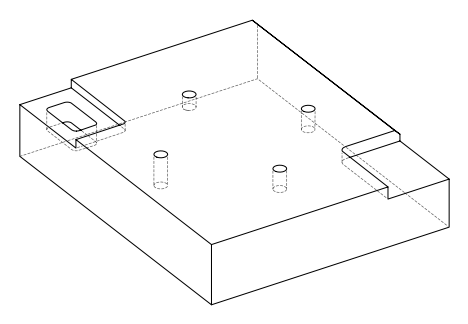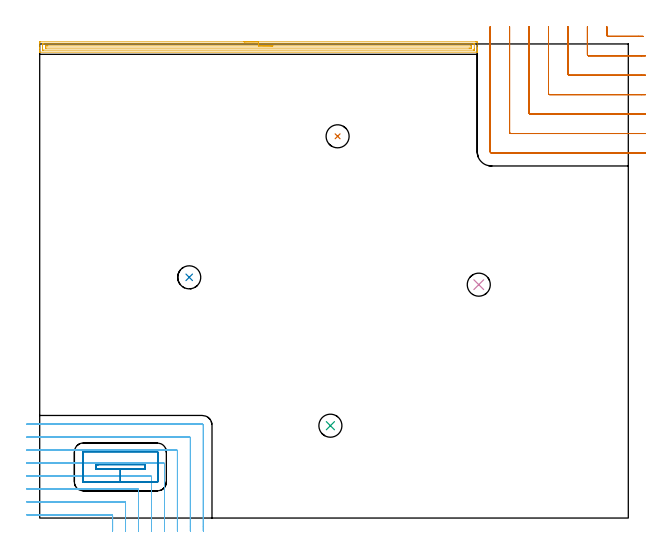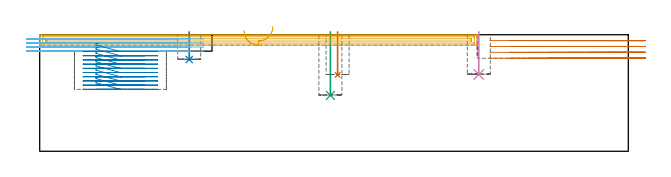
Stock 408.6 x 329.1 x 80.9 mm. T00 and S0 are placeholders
(PLAN: 8 operations, 4 tool changes, 29.9 min)
(1 INDEXABLE_INSERT_DRILL_BLIND_HOLE_FROM_SOLID | STEP1POCKET | NXT0302_003 | 0.12 min | 5560 mm3)
(2 INDEXABLE_INSERT_DRILL_BLIND_HOLE_FROM_SOLID_1 | STEP1POCKET_1 | NXT0302_003 | 0.08 min | 3413 mm3)
(3 INDEXABLE_INSERT_DRILL_BLIND_HOLE_FROM_SOLID_2 | STEP1POCKET_2 | NXT0302_003 | 0.18 min | 8409 mm3)
(4 INDEXABLE_INSERT_DRILL_BLIND_HOLE_FROM_SOLID_3 | STEP1POCKET_3 | NXT0302_003 | 0.12 min | 5500 mm3)
(5 AREA_MILL | FG_CHAMFER_SURFACE | UGT0205_001 | 7.48 min | 7986 mm3)
(6 MILL_CORNER_NOTCH_RECTANGULAR | CORNER_NOTCH_RECTANGULAR | NXT0201_011 | Follow Part, ap 3, ae 75% | 9.36 min | 96969 mm3)
(7 MILL_CORNER_NOTCH_RECTANGULAR_1 | CORNER_NOTCH_RECTANGULAR_1 | UGT0201_100 | Follow Part, ap 4.5, ae 75% | 7.06 min | 144374 mm3)
(8 MILL_RECTANGULAR_POCKET | POCKET_RECTANGULAR_STRAIGHT | NXT0201_011 | Follow Part, ap 3, ae 75% | 5.54 min | 55445 mm3)
(TOOL NXT0302_003 | Index. Insert Drill 16mm [880-D1600L20-05] | D16 PA176 FL80 Z2)
(TOOL UGT0205_001 | Chamfer Mill 20 x 3 x 45 deg. | D20 FL50 Z2)
(TOOL NXT0201_011 | ENDMILL 12mm [2P460-1200-NA 1630] | D12 FL38 Z6)
(TOOL UGT0201_100 | End Mill 18 mm | D18 FL22 Z2)
(OP 1 INDEXABLE_INSERT_DRILL_BLIND_HOLE_FROM_SOLID)
G17 G21 G94 G90
T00 M6
G54
G17 G0 G90 X206.8 Y265. S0 M3
G43 Z90.9 H1
G94 G81 G98 Z53. F250. R82.9
G80
M5
M2
(OP 2 INDEXABLE_INSERT_DRILL_BLIND_HOLE_FROM_SOLID_1)
G17 G21 G94 G90
T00 M6
G54
G17 G0 G90 X103.8 Y167.1 S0 M3
G43 Z90.9 H1
G94 G81 G98 Z63.7 F250. R82.9
G80
M5
M2
(OP 3 INDEXABLE_INSERT_DRILL_BLIND_HOLE_FROM_SOLID_2)
G17 G21 G94 G90
T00 M6
G54
G17 G0 G90 X201.8 Y64.1 S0 M3
G43 Z90.9 H1
G94 G81 G98 Z38.8 F250. R82.9
G80
M5
M2
(OP 4 INDEXABLE_INSERT_DRILL_BLIND_HOLE_FROM_SOLID_3)
G17 G21 G94 G90
T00 M6
G54
G17 G0 G90 X304.8 Y162. S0 M3
G43 Z90.9 H1
G94 G81 G98 Z53.3 F250. R82.9
G80
M5
M2
(OP 5 AREA_MILL)
G17 G21 G94 G90
T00 M6
G54
G17 G0 G90 X141.85 Y330.6 S1061 M3
G43 Z90.9 H0
Z83.7
G94 G1 X141.888 Z82.828 F250.
X142.002 Z81.964
X142.191 Z81.112
X142.453 Z80.28
X142.787 Z79.474
X143.19 Z78.7
X143.659 Z77.964
X144.19 Z77.272
X144.779 Z76.629
X145.422 Z76.04
X146.114 Z75.509
X146.85 Z75.04
X147.624 Z74.637
X148.43 Z74.303
X149.262 Z74.041
X150.114 Z73.852
X150.978 Z73.738
X151.85 Z73.7
X302.59
X303.097 Y330.599 Z73.701
X303.597 Y330.594 Z73.703
X303.692 Y330.591 Z73.706
X303.7 Y330.098 Z74.199
Y326.557 Z77.736
Y325.984 Z78.313
Y325.672 Z78.624
Y325.099 Z79.197
Y324.787 Z79.508
Y324.164 Z80.136
Y323.754 Z80.545
Y323.421 Z80.87
X303.692 Y323.402 Z80.888
X303.543 Y323.4 Z80.9
X0.157
X0.008 Y323.402 Z80.888
X0. Y323.421 Z80.87
Y323.754 Z80.545
Y324.163 Z80.136
Y324.787 Z79.508
Y325.984 Z78.312
Y326.557 Z77.736
Y329.811 Z74.485
X0.003 Y330.098 Z74.199
X0.009 Y330.591 Z73.706
X0.103 Y330.594 Z73.703
X0.604 Y330.6 Z73.7
X151.85
Y329.186 Z75.114
X301.533 Y329.185 Z75.115
X301.63 Y329.183 Z75.117
X301.676 Y329.18 Z75.12
X301.69 Y329.177 Z75.123
X301.692 Y329.162 Z75.138
X301.697 Y329.061 Z75.239
X301.7 Y328.828 Z75.472
X301.699 Y325.672 Z78.628
X301.698 Y325.29 Z79.01
X301.69 Y324.903 Z79.397
X301.681 Y324.821 Z79.479
X301.636 Y324.819 Z79.481
X301.528 Y324.816 Z79.484
X301.312 Y324.814 Z79.486
X301.285
X2.388 Y324.815 Z79.485
X2.172 Y324.816 Z79.484
X2.064 Y324.819 Z79.481
X2.019 Y324.821 Z79.479
X2.01 Y324.903 Z79.397
X2.002 Y325.29 Z79.01
X2.001 Y325.672 Z78.628
X2. Y326.173 Z78.127
Y327.827 Z76.473
X2.001 Y328.328 Z75.972
X2.002 Y328.71 Z75.59
X2.01 Y329.097 Z75.203
X2.019 Y329.179 Z75.121
X2.064 Y329.181 Z75.119
X2.172 Y329.184 Z75.116
X2.388 Y329.186 Z75.114
X2.415
X151.85
Y327.772 Z76.528
X299.196 Y327.771 Z76.529
X299.527
X299.638 Y327.769 Z76.531
X299.676 Y327.766 Z76.534
X299.69 Y327.764 Z76.536
X299.693 Y327.728 Z76.572
X299.697 Y327.614 Z76.686
X299.699 Y327.443 Z76.857
X299.7 Y327.271 Z77.029
X299.697 Y326.557 Z77.743
X299.695 Y326.391 Z77.909
X299.684 Y326.236 Z78.064
X299.527 Y326.234 Z78.066
X298.966 Y326.23 Z78.07
X298.635 Y326.229 Z78.071
X298.074 Y326.228 Z78.072
X4.504 Y326.229 Z78.071
X4.173
X4.062 Y326.231 Z78.069
X4.024 Y326.234 Z78.066
X4.01 Y326.236 Z78.064
X4.007 Y326.272 Z78.028
X4.003 Y326.386 Z77.914
X4.001 Y326.557 Z77.743
X4. Y326.729 Z77.571
X4.003 Y327.443 Z76.857
X4.005 Y327.609 Z76.691
X4.017 Y327.765 Z76.535
X4.173 Y327.766 Z76.534
X4.734 Y327.77 Z76.53
X5.065 Y327.771 Z76.529
X5.626 Y327.772 Z76.528
X151.85
X152.722 Z76.567
X153.587 Z76.68
X154.438 Z76.869
X155.27 Z77.132
X156.076 Z77.465
X156.85 Z77.868
X157.586 Z78.337
X158.278 Z78.868
X158.921 Z79.457
X159.51 Z80.101
X160.042 Z80.793
X160.51 Z81.528
X160.913 Z82.302
X161.247 Z83.108
X161.509 Z83.94
X161.698 Z84.792
X161.812 Z85.657
X161.85 Z86.528
G0 Z90.9
M5
M2
(OP 6 MILL_CORNER_NOTCH_RECTANGULAR)
G17 G21 G94 G90
T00 M6
G54
G17 G0 G90 X50.6 Y-9. S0 M3
G43 Z90.9 H1
Z78.05
G94 G1 Y-6. F250.
Y1.605 F500.
G3 X50.005 Y2.2 R0.6
G1 X-6.
X-9. F250.
G0 Z90.9
X59.6 Y-9.
Z78.05
G1 Y-6.
Y10.605 F500.
G3 X59.005 Y11.2 R0.6
G1 X-6.
X-9. F250.
G0 Z90.9
X68.6 Y-9.
Z78.05
G1 Y-6.
Y19.605 F500.
G3 X68.005 Y20.2 R0.6
G1 X-6.
X-9. F250.
G0 Z90.9
X77.6 Y-9.
Z78.05
G1 Y-6.
Y28.604 F500.
G3 X77.004 Y29.2 R0.6
G1 X-6.
X-9. F250.
G0 Z90.9
X86.6 Y-9.
Z78.05
G1 Y-6.
Y37.604 F500.
G3 X86.004 Y38.2 R0.6
G1 X-6.
X-9. F250.
G0 Z90.9
X95.6 Y-9.
Z78.05
G1 Y-6.
Y46.604 F500.
G3 X95.004 Y47.2 R0.6
G1 X-6.
X-9. F250.
G0 Z90.9
X104.6 Y-9.
Z78.05
G1 Y-6.
Y55.604 F500.
G3 X104.004 Y56.2 R0.6
G1 X-6.
X-9. F250.
G0 Z90.9
X113.6 Y-9.
Z78.05
G1 Y-6.
Y64.4 F500.
G3 X112.8 Y65.2 R0.8
G1 X-6.
X-9. F250.
G0 Z90.9
X50.6 Y-9.
Z75.2
G1 Y-6.
Y1.605 F500.
G3 X50.005 Y2.2 R0.6
G1 X-6.
X-9. F250.
G0 Z90.9
X59.6 Y-9.
Z75.2
G1 Y-6.
Y10.605 F500.
G3 X59.005 Y11.2 R0.6
G1 X-6.
X-9. F250.
G0 Z90.9
X68.6 Y-9.
Z75.2
G1 Y-6.
Y19.605 F500.
G3 X68.005 Y20.2 R0.6
G1 X-6.
X-9. F250.
G0 Z90.9
X77.6 Y-9.
Z75.2
G1 Y-6.
Y28.604 F500.
G3 X77.004 Y29.2 R0.6
G1 X-6.
X-9. F250.
G0 Z90.9
X86.6 Y-9.
Z75.2
G1 Y-6.
Y37.604 F500.
G3 X86.004 Y38.2 R0.6
G1 X-6.
X-9. F250.
G0 Z90.9
X95.6 Y-9.
Z75.2
G1 Y-6.
Y46.604 F500.
G3 X95.004 Y47.2 R0.6
G1 X-6.
X-9. F250.
G0 Z90.9
X104.6 Y-9.
Z75.2
G1 Y-6.
Y55.604 F500.
G3 X104.004 Y56.2 R0.6
G1 X-6.
X-9. F250.
G0 Z90.9
X113.6 Y-9.
Z75.2
G1 Y-6.
Y64.4 F500.
G3 X112.8 Y65.2 R0.8
G1 X-6.
X-9. F250.
G0 Z90.9
X50.6 Y-9.
Z72.35
G1 Y-6.
Y1.605 F500.
G3 X50.005 Y2.2 R0.6
G1 X-6.
X-9. F250.
G0 Z90.9
X59.6 Y-9.
Z72.35
G1 Y-6.
Y10.605 F500.
G3 X59.005 Y11.2 R0.6
G1 X-6.
X-9. F250.
G0 Z90.9
X68.6 Y-9.
Z72.35
G1 Y-6.
Y19.605 F500.
G3 X68.005 Y20.2 R0.6
G1 X-6.
X-9. F250.
G0 Z90.9
X77.6 Y-9.
Z72.35
G1 Y-6.
Y28.604 F500.
G3 X77.004 Y29.2 R0.6
G1 X-6.
X-9. F250.
G0 Z90.9
X86.6 Y-9.
Z72.35
G1 Y-6.
Y37.604 F500.
G3 X86.004 Y38.2 R0.6
G1 X-6.
X-9. F250.
G0 Z90.9
X95.6 Y-9.
Z72.35
G1 Y-6.
Y46.604 F500.
G3 X95.004 Y47.2 R0.6
G1 X-6.
X-9. F250.
G0 Z90.9
X104.6 Y-9.
Z72.35
G1 Y-6.
Y55.604 F500.
G3 X104.004 Y56.2 R0.6
G1 X-6.
X-9. F250.
G0 Z90.9
X113.6 Y-9.
Z72.35
G1 Y-6.
Y64.4 F500.
G3 X112.8 Y65.2 R0.8
G1 X-6.
X-9. F250.
G0 Z90.9
X50.6 Y-9.
Z69.5
G1 Y-6.
Y1.605 F500.
G3 X50.005 Y2.2 R0.6
G1 X-6.
X-9. F250.
G0 Z90.9
X59.6 Y-9.
Z69.5
G1 Y-6.
Y10.605 F500.
G3 X59.005 Y11.2 R0.6
G1 X-6.
X-9. F250.
G0 Z90.9
X68.6 Y-9.
Z69.5
G1 Y-6.
Y19.605 F500.
G3 X68.005 Y20.2 R0.6
G1 X-6.
X-9. F250.
G0 Z90.9
X77.6 Y-9.
Z69.5
G1 Y-6.
Y28.604 F500.
G3 X77.004 Y29.2 R0.6
G1 X-6.
X-9. F250.
G0 Z90.9
X86.6 Y-9.
Z69.5
G1 Y-6.
Y37.604 F500.
G3 X86.004 Y38.2 R0.6
G1 X-6.
X-9. F250.
G0 Z90.9
X95.6 Y-9.
Z69.5
G1 Y-6.
Y46.604 F500.
G3 X95.004 Y47.2 R0.6
G1 X-6.
X-9. F250.
G0 Z90.9
X104.6 Y-9.
Z69.5
G1 Y-6.
Y55.604 F500.
G3 X104.004 Y56.2 R0.6
G1 X-6.
X-9. F250.
G0 Z90.9
X113.6 Y-9.
Z69.5
G1 Y-6.
Y64.4 F500.
G3 X112.8 Y65.2 R0.8
G1 X-6.
X-9. F250.
G0 Z90.9
M5
M2
(OP 7 MILL_CORNER_NOTCH_RECTANGULAR_1)
G17 G21 G94 G90
T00 M6
G54
G17 G0 G90 X393.7 Y341.1 S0 M3
G43 Z90.9 H0
Z76.825
G94 G1 Y338.1 F250.
Y335.294 F500.
G3 X394.594 Y334.4 R0.9
G1 X415.874
X418.874 F250.
G0 Z90.9
X380.2 Y341.1
Z76.825
G1 Y338.1
Y321.794 F500.
G3 X381.094 Y320.9 R0.9
G1 X417.6
X420.6 F250.
G0 Z90.9
X366.7 Y341.1
Z76.825
G1 Y338.1
Y308.294 F500.
G3 X367.594 Y307.4 R0.9
G1 X417.6
X420.6 F250.
G0 Z90.9
X353.2 Y341.1
Z76.825
G1 Y338.1
Y294.795 F500.
G3 X354.095 Y293.9 R0.9
G1 X417.6
X420.6 F250.
G0 Z90.9
X339.7 Y341.1
Z76.825
G1 Y338.1
Y281.295 F500.
G3 X340.595 Y280.4 R0.9
G1 X417.6
X420.6 F250.
G0 Z90.9
X326.2 Y341.1
Z76.825
G1 Y338.1
Y267.795 F500.
G3 X327.095 Y266.9 R0.9
G1 X417.6
X420.6 F250.
G0 Z90.9
X312.7 Y341.1
Z76.825
G1 Y338.1
Y254.296 F500.
G3 X313.596 Y253.4 R0.9
G1 X417.6
X420.6 F250.
G0 Z90.9
X393.7 Y341.1
Z72.75
G1 Y338.1
Y335.294 F500.
G3 X394.594 Y334.4 R0.9
G1 X415.874
X418.874 F250.
G0 Z90.9
X380.2 Y341.1
Z72.75
G1 Y338.1
Y321.794 F500.
G3 X381.094 Y320.9 R0.9
G1 X417.6
X420.6 F250.
G0 Z90.9
X366.7 Y341.1
Z72.75
G1 Y338.1
Y308.294 F500.
G3 X367.594 Y307.4 R0.9
G1 X417.6
X420.6 F250.
G0 Z90.9
X353.2 Y341.1
Z72.75
G1 Y338.1
Y294.795 F500.
G3 X354.095 Y293.9 R0.9
G1 X417.6
X420.6 F250.
G0 Z90.9
X339.7 Y341.1
Z72.75
G1 Y338.1
Y281.295 F500.
G3 X340.595 Y280.4 R0.9
G1 X417.6
X420.6 F250.
G0 Z90.9
X326.2 Y341.1
Z72.75
G1 Y338.1
Y267.795 F500.
G3 X327.095 Y266.9 R0.9
G1 X417.6
X420.6 F250.
G0 Z90.9
X312.7 Y341.1
Z72.75
G1 Y338.1
Y254.296 F500.
G3 X313.596 Y253.4 R0.9
G1 X417.6
X420.6 F250.
G0 Z90.9
X393.7 Y341.1
Z68.675
G1 Y338.1
Y335.294 F500.
G3 X394.594 Y334.4 R0.9
G1 X415.874
X418.874 F250.
G0 Z90.9
X380.2 Y341.1
Z68.675
G1 Y338.1
Y321.794 F500.
G3 X381.094 Y320.9 R0.9
G1 X417.6
X420.6 F250.
G0 Z90.9
X366.7 Y341.1
Z68.675
G1 Y338.1
Y308.294 F500.
G3 X367.594 Y307.4 R0.9
G1 X417.6
X420.6 F250.
G0 Z90.9
X353.2 Y341.1
Z68.675
G1 Y338.1
Y294.795 F500.
G3 X354.095 Y293.9 R0.9
G1 X417.6
X420.6 F250.
G0 Z90.9
X339.7 Y341.1
Z68.675
G1 Y338.1
Y281.295 F500.
G3 X340.595 Y280.4 R0.9
G1 X417.6
X420.6 F250.
G0 Z90.9
X326.2 Y341.1
Z68.675
G1 Y338.1
Y267.795 F500.
G3 X327.095 Y266.9 R0.9
G1 X417.6
X420.6 F250.
G0 Z90.9
X312.7 Y341.1
Z68.675
G1 Y338.1
Y254.296 F500.
G3 X313.596 Y253.4 R0.9
G1 X417.6
X420.6 F250.
G0 Z90.9
X393.7 Y341.1
Z64.6
G1 Y338.1
Y335.294 F500.
G3 X394.594 Y334.4 R0.9
G1 X415.874
X418.874 F250.
G0 Z90.9
X380.2 Y341.1
Z64.6
G1 Y338.1
Y321.794 F500.
G3 X381.094 Y320.9 R0.9
G1 X417.6
X420.6 F250.
G0 Z90.9
X366.7 Y341.1
Z64.6
G1 Y338.1
Y308.294 F500.
G3 X367.594 Y307.4 R0.9
G1 X417.6
X420.6 F250.
G0 Z90.9
X353.2 Y341.1
Z64.6
G1 Y338.1
Y294.795 F500.
G3 X354.095 Y293.9 R0.9
G1 X417.6
X420.6 F250.
G0 Z90.9
X339.7 Y341.1
Z64.6
G1 Y338.1
Y281.295 F500.
G3 X340.595 Y280.4 R0.9
G1 X417.6
X420.6 F250.
G0 Z90.9
X326.2 Y341.1
Z64.6
G1 Y338.1
Y267.795 F500.
G3 X327.095 Y266.9 R0.9
G1 X417.6
X420.6 F250.
G0 Z90.9
X312.7 Y341.1
Z64.6
G1 Y338.1
Y254.296 F500.
G3 X313.596 Y253.4 R0.9
G1 X417.6
X420.6 F250.
G0 Z90.9
M5
M2
(OP 8 MILL_RECTANGULAR_POCKET)
G17 G21 G94 G90
T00 M6
G54
G17 G0 G90 X40.976 Y37.1 S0 M3
G43 Z90.9 H1
Z75.154
G94 G1 X39.1 Z74.651 F250.
Y33.8 Z73.767
X56. Z69.238
X72.9 F500.
Y37.1
X39.1
Y33.8
X56.
Y24.8
X81.6
G3 X81.9 Y25.1 R0.3
G1 Y45.8
G3 X81.6 Y46.1 R0.3
G1 X30.4
G3 X30.1 Y45.8 R0.3
G1 Y25.1
G3 X30.4 Y24.8 R0.3
G1 X56.
X57.
G0 X40.976 Y37.1 Z72.238
G1 X39.1 Z71.736 F250.
Y33.8 Z70.851
X56. Z66.323
X72.9 F500.
Y37.1
X39.1
Y33.8
X56.
Y24.8
X81.6
G3 X81.9 Y25.1 R0.3
G1 Y45.8
G3 X81.6 Y46.1 R0.3
G1 X30.4
G3 X30.1 Y45.8 R0.3
G1 Y25.1
G3 X30.4 Y24.8 R0.3
G1 X56.
X57.
G0 X40.976 Y37.1 Z69.323
G1 X39.1 Z68.82 F250.
Y33.8 Z67.936
X56. Z63.408
X72.9 F500.
Y37.1
X39.1
Y33.8
X56.
Y24.8
X81.6
G3 X81.9 Y25.1 R0.3
G1 Y45.8
G3 X81.6 Y46.1 R0.3
G1 X30.4
G3 X30.1 Y45.8 R0.3
G1 Y25.1
G3 X30.4 Y24.8 R0.3
G1 X56.
X57.
G0 X40.976 Y37.1 Z66.408
G1 X39.1 Z65.905 F250.
Y33.8 Z65.021
X56. Z60.492
X72.9 F500.
Y37.1
X39.1
Y33.8
X56.
Y24.8
X81.6
G3 X81.9 Y25.1 R0.3
G1 Y45.8
G3 X81.6 Y46.1 R0.3
G1 X30.4
G3 X30.1 Y45.8 R0.3
G1 Y25.1
G3 X30.4 Y24.8 R0.3
G1 X56.
X57.
G0 X40.976 Y37.1 Z63.492
G1 X39.1 Z62.989 F250.
Y33.8 Z62.105
X56. Z57.577
X72.9 F500.
Y37.1
X39.1
Y33.8
X56.
Y24.8
X81.6
G3 X81.9 Y25.1 R0.3
G1 Y45.8
G3 X81.6 Y46.1 R0.3
G1 X30.4
G3 X30.1 Y45.8 R0.3
G1 Y25.1
G3 X30.4 Y24.8 R0.3
G1 X56.
X57.
G0 X40.976 Y37.1 Z60.577
G1 X39.1 Z60.074 F250.
Y33.8 Z59.19
X56. Z54.662
X72.9 F500.
Y37.1
X39.1
Y33.8
X56.
Y24.8
X81.6
G3 X81.9 Y25.1 R0.3
G1 Y45.8
G3 X81.6 Y46.1 R0.3
G1 X30.4
G3 X30.1 Y45.8 R0.3
G1 Y25.1
G3 X30.4 Y24.8 R0.3
G1 X56.
X57.
G0 X40.976 Y37.1 Z57.662
G1 X39.1 Z57.159 F250.
Y33.8 Z56.274
X56. Z51.746
X72.9 F500.
Y37.1
X39.1
Y33.8
X56.
Y24.8
X81.6
G3 X81.9 Y25.1 R0.3
G1 Y45.8
G3 X81.6 Y46.1 R0.3
G1 X30.4
G3 X30.1 Y45.8 R0.3
G1 Y25.1
G3 X30.4 Y24.8 R0.3
G1 X56.
X57.
G0 X40.976 Y37.1 Z54.746
G1 X39.1 Z54.243 F250.
Y33.8 Z53.359
X56. Z48.831
X72.9 F500.
Y37.1
X39.1
Y33.8
X56.
Y24.8
X81.6
G3 X81.9 Y25.1 R0.3
G1 Y45.8
G3 X81.6 Y46.1 R0.3
G1 X30.4
G3 X30.1 Y45.8 R0.3
G1 Y25.1
G3 X30.4 Y24.8 R0.3
G1 X56.
X57.
G0 X40.976 Y37.1 Z51.831
G1 X39.1 Z51.328 F250.
Y33.8 Z50.444
X56. Z45.915
X72.9 F500.
Y37.1
X39.1
Y33.8
X56.
Y24.8
X81.6
G3 X81.9 Y25.1 R0.3
G1 Y45.8
G3 X81.6 Y46.1 R0.3
G1 X30.4
G3 X30.1 Y45.8 R0.3
G1 Y25.1
G3 X30.4 Y24.8 R0.3
G1 X56.
X57.
G0 X40.976 Y37.1 Z48.915
G1 X39.1 Z48.413 F250.
Y33.8 Z47.528
X56. Z43.
X72.9 F500.
Y37.1
X39.1
Y33.8
X56.
Y24.8
X81.6
G3 X81.9 Y25.1 R0.3
G1 Y45.8
G3 X81.6 Y46.1 R0.3
G1 X30.4
G3 X30.1 Y45.8 R0.3
G1 Y25.1
G3 X30.4 Y24.8 R0.3
G1 X56.
X57.
G0 Z90.9
M5
M2
